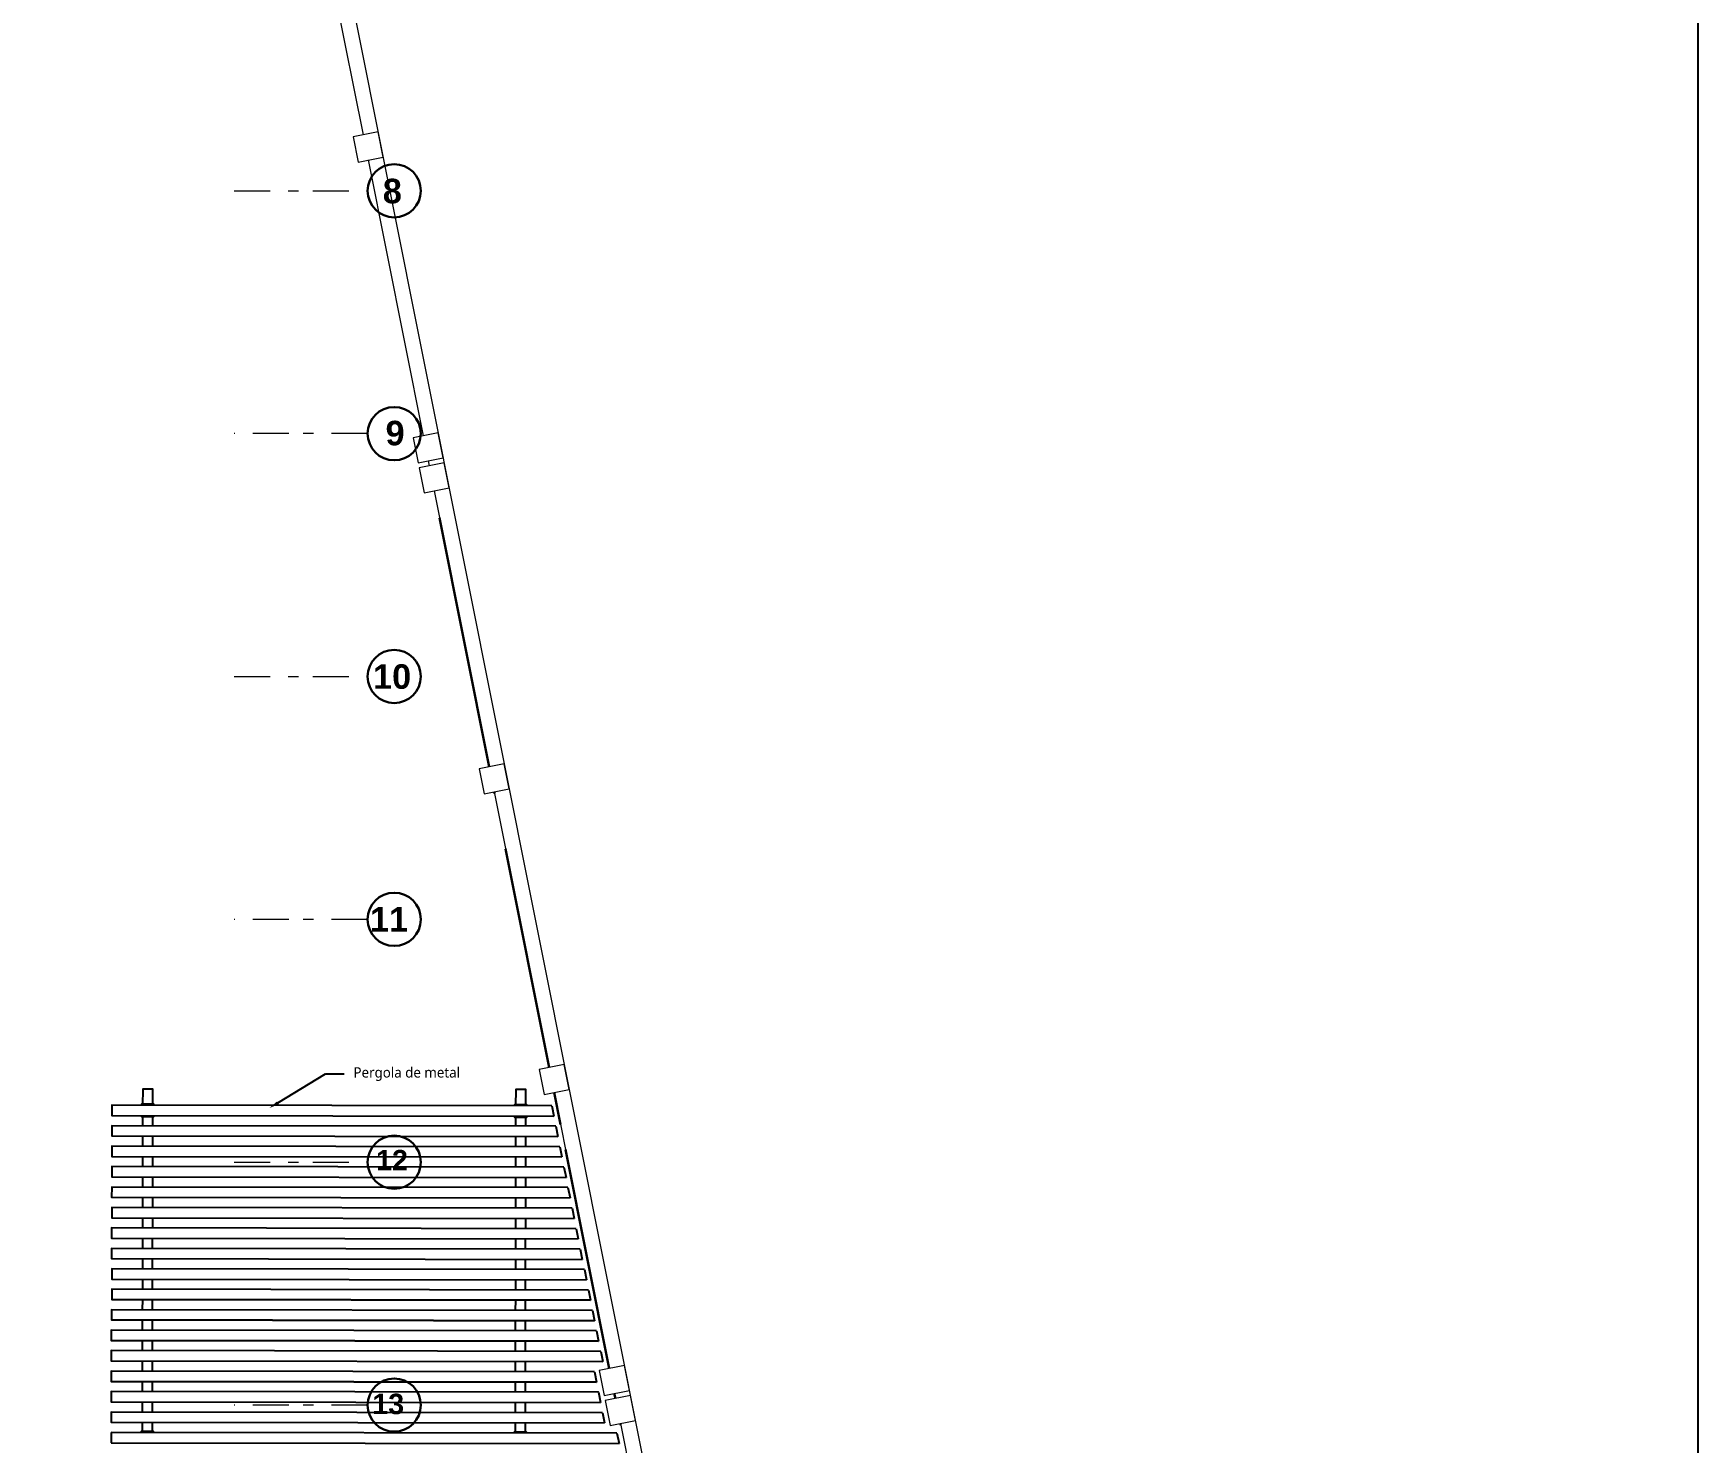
# Model space of a CAD drawing. Header units: metres. Extents: x 28 to 239, y -1 to 113.
# Drawn here: x 131.44 to 147.71, y 66.39 to 80.18 of the extents above; entities that cross this region are included whole.
import ezdxf
from ezdxf import colors
from ezdxf.entities.mleader import LeaderData, LeaderLine
from ezdxf.math import Vec2, Vec3

# ---------------------------------------------------------------- set-up
doc = ezdxf.new("R2010")
doc.units = ezdxf.units.M
doc.set_wipeout_variables(frame=1)
doc.linetypes.add('Dot & Dashed', pattern=[0.670278, 0.352778, -0.176389, 0, -0.141111])
for name, color, linetype, lineweight in [('Cotas varias El', 253, 'Continuous', 13), ('GRAFO 0 BLANCO', 7, 'Continuous', 0), ('GRAFO 3', 22, 'Continuous', 30), ('GRAFO 4', 7, 'Continuous', 30), ('letras sr', 7, 'Continuous', 5)]:
    doc.layers.add(name, color=color, linetype=linetype, lineweight=lineweight)
doc.styles.add('Generales', font='trebuc.ttf', dxfattribs={"height": 0.1})
doc.styles.add('GENERATED_STYLE_1', font='arialbd.ttf')

msp = doc.modelspace()

# ---------------------------------------------------------------- linework, layer by layer
at = {"color": 251, "true_color": 0x636466}
for p, q in [((132.208, 69.694), (132.208, 69.594)), ((136.887, 67.787, -0.1), (132.204, 67.794, -0.1)), ((136.907, 67.687, -0.1), (132.204, 67.694, -0.1)), ((136.927, 67.587, -0.1), (132.204, 67.594, -0.1)), ((136.947, 67.487, -0.2), (132.202, 67.494, -0.2)), ((136.967, 67.387, -0.2), (132.202, 67.394, -0.2)), ((132.2, 66.494, -0.2), (132.2, 66.394, -0.2)), ((132.2, 66.394, -0.2), (137.166, 66.387, -0.2))]:
    msp.add_line(p, q, dxfattribs=at)
at = {"color": 251, "linetype": 'Continuous', "true_color": 0x636466}
for p, q in [((136.508, 69.688), (136.528, 69.588)), ((136.548, 69.488), (136.568, 69.388)), ((136.588, 69.288), (136.608, 69.188)), ((136.628, 69.088), (136.648, 68.988)), ((136.667, 68.888), (136.687, 68.787)), ((136.707, 68.687), (136.727, 68.587)), ((136.747, 68.487), (136.767, 68.387)), ((136.787, 68.287), (136.807, 68.187)), ((136.827, 68.087), (136.847, 67.987)), ((136.867, 67.887), (136.887, 67.787)), ((136.907, 67.687), (136.927, 67.587)), ((136.947, 67.487), (136.967, 67.387))]:
    msp.add_line(p, q, dxfattribs=at)
at = {"color": 7}
msp.add_lwpolyline([(27.712, 112.912), (147.712, 112.912), (147.712, 22.912), (27.712, 22.912), (27.712, 112.912)], dxfattribs=at)
at = {"color": 251, "true_color": 0x636466}
for points, elevation in [([(132.608, 69.693), (132.609, 69.852), (132.509, 69.852), (132.508, 69.694)], -0.162), ([(136.255, 69.688), (136.256, 69.847), (136.156, 69.847), (136.155, 69.688)], -0.162), ([(136.548, 69.488), (132.208, 69.494), (132.208, 69.394), (136.568, 69.388)], -0.1), ([(132.508, 69.594), (132.508, 69.494)], -0.162), ([(132.608, 69.493), (132.608, 69.593)], -0.162), ([(136.155, 69.588), (136.155, 69.488)], -0.162), ([(136.255, 69.488), (136.255, 69.588)], -0.162), ([(132.508, 69.394), (132.508, 69.294)], -0.162), ([(132.608, 69.293), (132.608, 69.393)], -0.162), ([(136.155, 69.388), (136.155, 69.288)], -0.162), ([(136.255, 69.288), (136.255, 69.388)], -0.162), ([(136.588, 69.288), (132.206, 69.294), (132.206, 69.194), (136.608, 69.188)], -0.1), ([(132.508, 69.194), (132.507, 69.094)], -0.162), ([(132.607, 69.093), (132.608, 69.193)], -0.162), ([(136.155, 69.188), (136.154, 69.088)], -0.162), ([(136.254, 69.088), (136.255, 69.188)], -0.162), ([(136.628, 69.088), (132.207, 69.094), (132.207, 68.994), (136.648, 68.988)], -0.1), ([(136.667, 68.888), (132.206, 68.894), (132.205, 68.794), (136.687, 68.787)], -0.1), ([(132.507, 68.994), (132.507, 68.894)], -0.162), ([(132.607, 68.893), (132.607, 68.993)], -0.162), ([(136.154, 68.988), (136.154, 68.888)], -0.162), ([(136.254, 68.888), (136.254, 68.988)], -0.162), ([(136.707, 68.687), (132.207, 68.694), (132.207, 68.594), (136.727, 68.587)], -0.1), ([(132.507, 68.794), (132.507, 68.694)], -0.162), ([(132.607, 68.693), (132.607, 68.793)], -0.162), ([(136.154, 68.788), (136.154, 68.688)], -0.162), ([(136.254, 68.688), (136.254, 68.788)], -0.162), ([(132.507, 68.594), (132.507, 68.494)], -0.162), ([(132.607, 68.493), (132.607, 68.593)], -0.162), ([(136.154, 68.588), (136.154, 68.488)], -0.162), ([(136.254, 68.488), (136.254, 68.588)], -0.162), ([(136.747, 68.487), (132.205, 68.494), (132.205, 68.394), (136.767, 68.387)], -0.1), ([(132.506, 68.394), (132.506, 68.294)], -0.162), ([(132.606, 68.293), (132.606, 68.393)], -0.162), ([(136.153, 68.388), (136.153, 68.288)], -0.162), ([(136.253, 68.288), (136.253, 68.388)], -0.162), ([(136.787, 68.287), (132.205, 68.294), (132.204, 68.194), (136.807, 68.187)], -0.1), ([(132.506, 68.194), (132.506, 68.094)], -0.162), ([(132.606, 68.093), (132.606, 68.193)], -0.162), ([(136.153, 68.188), (136.153, 68.088)], -0.162), ([(136.253, 68.088), (136.253, 68.188)], -0.162), ([(136.827, 68.087), (132.206, 68.094), (132.206, 67.994), (136.847, 67.987)], -0.1), ([(136.867, 67.887), (132.206, 67.894), (132.206, 67.794), (136.887, 67.787)], -0.1), ([(132.506, 67.994), (132.506, 67.894)], -0.162), ([(132.606, 67.893), (132.606, 67.993)], -0.162), ([(136.153, 67.988), (136.153, 67.888)], -0.162), ([(136.253, 67.888), (136.253, 67.988)], -0.162), ([(132.506, 67.794), (132.505, 67.694)], -0.162), ([(132.605, 67.693), (132.606, 67.793)], -0.162), ([(136.153, 67.788), (136.152, 67.688)], -0.162), ([(136.252, 67.688), (136.253, 67.788)], -0.162), ([(136.907, 67.687), (132.204, 67.694), (132.204, 67.594), (136.927, 67.587)], -0.1), ([(132.505, 67.594), (132.505, 67.494)], -0.162), ([(132.605, 67.493), (132.605, 67.593)], -0.162), ([(136.152, 67.588), (136.152, 67.488)], -0.162), ([(136.252, 67.488), (136.252, 67.588)], -0.162), ([(136.947, 67.487), (132.202, 67.494), (132.202, 67.394), (136.967, 67.387)], -0.2), ([(132.505, 67.394), (132.505, 67.294)], -0.162), ([(132.605, 67.293), (132.605, 67.393)], -0.162), ([(136.152, 67.388), (136.152, 67.288)], -0.162), ([(136.252, 67.288), (136.252, 67.388)], -0.162), ([(132.505, 67.194), (132.505, 67.094)], -0.162), ([(132.605, 67.093), (132.605, 67.193)], -0.162), ([(136.152, 67.188), (136.152, 67.088)], -0.162), ([(136.252, 67.088), (136.252, 67.188)], -0.162), ([(132.504, 66.994), (132.504, 66.894)], -0.162), ([(132.604, 66.893), (132.604, 66.993)], -0.162), ([(136.151, 66.988), (136.151, 66.888)], -0.162), ([(136.251, 66.888), (136.251, 66.988)], -0.162), ([(132.504, 66.794), (132.504, 66.694)], -0.162), ([(132.604, 66.693), (132.604, 66.793)], -0.162), ([(136.151, 66.788), (136.151, 66.688)], -0.162), ([(136.251, 66.688), (136.251, 66.788)], -0.162), ([(132.504, 66.594), (132.504, 66.494)], -0.162), ([(132.604, 66.493), (132.604, 66.593)], -0.162), ([(136.151, 66.588), (136.151, 66.488)], -0.162), ([(136.251, 66.488), (136.251, 66.588)], -0.162), ([(132.615, 66.493), (132.615, 66.503), (132.495, 66.504), (132.495, 66.494)], -0.2), ([(136.262, 66.488), (136.262, 66.498), (136.142, 66.498), (136.142, 66.488)], -0.2)]:
    msp.add_lwpolyline(points, dxfattribs=dict(at, elevation=elevation))
for points in [[(136.508, 69.688), (132.208, 69.694), (132.208, 69.594), (136.528, 69.588)], [(132.618, 69.693), (132.618, 69.703), (132.498, 69.704), (132.498, 69.694)], [(136.265, 69.688), (136.265, 69.698), (136.145, 69.698), (136.145, 69.688)], [(132.498, 69.594), (132.498, 69.584), (132.618, 69.583), (132.618, 69.593)], [(136.145, 69.588), (136.145, 69.578), (136.265, 69.578), (136.265, 69.588)]]:
    msp.add_lwpolyline(points, dxfattribs=at)
msp.add_lwpolyline([(136.579, 69.588), (136.579, 69.588)])
at = {"layer": 'Cotas varias El', "linetype": 'Dot & Dashed'}
for p, q in [((133.403, 78.637), (134.708, 78.637)), ((134.708, 76.262), (133.403, 76.262)), ((133.403, 73.887), (134.708, 73.887)), ((134.708, 71.512), (133.403, 71.512)), ((133.403, 69.137), (134.708, 69.137)), ((134.708, 66.762), (133.403, 66.762))]:
    msp.add_line(p, q, dxfattribs=at)
at = {"layer": 'GRAFO 3', "linetype": 'Continuous', "flags": 128}
for points in [[(135.411, 75.439), (135.897, 73.005)], [(135.946, 72.76), (135.949, 72.742)], [(136.057, 72.203), (136.484, 70.063)], [(136.533, 69.818), (136.595, 69.506)], [(136.644, 69.261), (137.071, 67.121)], [(137.12, 66.876), (137.13, 66.827)], [(137.179, 66.581), (137.182, 66.564)]]:
    msp.add_lwpolyline(points, dxfattribs=at)
at = {"layer": 'GRAFO 4', "linetype": 'Continuous'}
for centre in [(134.968, 73.887), (134.968, 71.512), (134.968, 69.137), (134.968, 66.762)]:
    msp.add_circle(centre, 0.26, dxfattribs=at)

# ---------------------------------------------------------------- texts
at = {"attachment_point": 9, "rotation": 0, "style": 'GENERATED_STYLE_1'}
for s, insert, char_height, width in [('8', (135.043, 78.511), 0.24, 1.011031258713047e-14), ('9', (135.07, 76.144), 0.24, 1.011031258713047e-14), ('10', (135.134, 73.763), 0.24, 1.011031258713047e-14), ('11', (135.104, 71.392), 0.24, 1.011031258713047e-14), ('13', (135.065, 66.67), 0.2, 8.425260489275389e-15)]:
    msp.add_mtext(s, dxfattribs=dict(at, insert=insert, char_height=char_height, width=width))
at = {"insert": (135.102, 69.057), "char_height": 0.2, "attachment_point": 9, "rotation": 0, "style": 'GENERATED_STYLE_1'}
msp.add_mtext('12', dxfattribs=at)

# ---------------------------------------------------------------- leaders
at = {"layer": 'letras sr'}
ml = msp.add_multileader_mtext('Standard', dxfattribs=at)
ml.set_content('Pergola de metal', color=256, style='Generales')
ml.set_leader_properties()
ml.build(insert=Vec2(0, 0))
ml.multileader.update_dxf_attribs({"text_right_attachment_type": 6, "dogleg_length": 0.36, "arrow_head_size": 0.1})
ctx = ml.context
ctx.base_point, ctx.char_height, ctx.arrow_head_size, ctx.landing_gap_size, ctx.plane_origin = Vec3(134.48, 70.001), 0.1, 0.1, 0.09, Vec3(133.438, 72.238)
ctx.right_attachment = 6
notes = []
notes.append((ctx, [(0, (1, 1, 0), (134.297, 70.001), (1, 0), 0.183, [(0, [(133.746, 69.666)], 0, [])])]))
ctx.mtext.insert, ctx.mtext.width, ctx.mtext.flow_direction = Vec3(134.57, 70.065), 1.46918, 5
ml = msp.add_multileader_mtext('Standard', dxfattribs=at)
ml.set_content('Pergola de metal', color=256, style='Generales')
ml.set_leader_properties()
ml.build(insert=Vec2(0, 0))
ml.multileader.update_dxf_attribs({"text_right_attachment_type": 6, "dogleg_length": 0.36, "arrow_head_size": 0.1})
ctx = ml.context
ctx.base_point, ctx.char_height, ctx.arrow_head_size, ctx.landing_gap_size, ctx.plane_origin = Vec3(134.48, 70.001), 0.1, 0.1, 0.09, Vec3(133.438, 72.238)
ctx.right_attachment = 6
notes.append((ctx, [(0, (1, 1, 0), (134.297, 70.001), (1, 0), 0.183, [(0, [(133.746, 69.666)], 0, [])])]))
ctx.mtext.insert, ctx.mtext.width, ctx.mtext.flow_direction = Vec3(134.57, 70.065), 1.46918, 5
for ctx, leaders in notes:
    for number, flags, end, landing, length, lines in leaders:
        leader = LeaderData()
        leader.index, (leader.has_last_leader_line, leader.has_dogleg_vector, leader.attachment_direction) = number, flags
        leader.last_leader_point, leader.dogleg_vector, leader.dogleg_length = Vec3(end), Vec3(landing), length
        for number, points, colour, breaks in lines:
            line = LeaderLine()
            line.index, line.vertices, line.color, line.breaks = number, Vec3.list(points), colors.encode_raw_color(colour), breaks
            leader.lines.append(line)
        ctx.leaders.append(leader)

# ---------------------------------------------------------------- next in the draw order: wipeouts: each hides what was drawn before it
at = {"linetype": 'Continuous'}
for points in [[(134.812, 79.212), (134.566, 79.164), (134.615, 78.918), (134.86, 78.967)], [(135.398, 76.27), (135.153, 76.222), (135.202, 75.976), (135.447, 76.025)], [(136.044, 73.034), (135.799, 72.985), (135.848, 72.74), (136.093, 72.789)], [(136.631, 70.092), (136.386, 70.043), (136.435, 69.798), (136.68, 69.847)], [(137.218, 67.15), (136.973, 67.101), (137.022, 66.856), (137.267, 66.905)]]:
    msp.add_wipeout(points, dxfattribs=at).dxf.layer = 'GRAFO 0 BLANCO'

# ---------------------------------------------------------------- next in the draw order: linework, layer by layer
at = {"color": 251, "linetype": 'Continuous', "true_color": 0x636466}
msp.add_line((136.987, 67.287), (137.007, 67.187), dxfattribs=at)
at = {"color": 251, "true_color": 0x636466}
for p, q in [((136.925, 67.087, -0.2), (132.201, 67.094, -0.2)), ((136.945, 66.987, -0.2), (132.201, 66.994, -0.2))]:
    msp.add_line(p, q, dxfattribs=at)
at = {"color": 251, "true_color": 0x636466, "elevation": -0.2}
for points in [[(136.987, 67.287), (132.202, 67.294), (132.201, 67.194), (137.007, 67.187)], [(136.925, 67.087), (132.201, 67.094), (132.201, 66.994), (136.945, 66.987)]]:
    msp.add_lwpolyline(points, dxfattribs=at)
at = {"color": 251, "linetype": 'Continuous', "true_color": 0x636466}
msp.add_lwpolyline([(136.925, 67.087), (136.945, 66.987)], dxfattribs=at)
at = {"layer": 'GRAFO 0 BLANCO', "linetype": 'Continuous'}
for p, q in [((134.126, 81.88), (134.664, 79.183)), ((134.713, 78.938), (135.251, 76.241)), ((135.946, 72.76), (136.484, 70.063)), ((136.533, 69.818), (137.071, 67.121))]:
    msp.add_line(p, q, dxfattribs=at)
at = {"layer": 'GRAFO 0 BLANCO', "color": 7, "linetype": 'Continuous'}
for points in [[(134.812, 79.212), (134.566, 79.164), (134.615, 78.918), (134.86, 78.967)], [(135.398, 76.27), (135.153, 76.222), (135.202, 75.976), (135.447, 76.025)], [(136.044, 73.034), (135.799, 72.985), (135.848, 72.74), (136.093, 72.789)], [(136.631, 70.092), (136.386, 70.043), (136.435, 69.798), (136.68, 69.847)], [(137.218, 67.15), (136.973, 67.101), (137.022, 66.856), (137.267, 66.905)]]:
    msp.add_lwpolyline(points, close=True, dxfattribs=at)
at = {"layer": 'GRAFO 4', "linetype": 'Continuous'}
msp.add_circle((134.968, 78.637), 0.26, dxfattribs=at)

# ---------------------------------------------------------------- next in the draw order: wipeouts: each hides what was drawn before it
at = {"linetype": 'Continuous'}
for points in [[(135.457, 75.976), (135.212, 75.927), (135.261, 75.682), (135.506, 75.731)], [(137.277, 66.856), (137.032, 66.807), (137.08, 66.562), (137.326, 66.611)]]:
    msp.add_wipeout(points, dxfattribs=at).dxf.layer = 'GRAFO 0 BLANCO'

# ---------------------------------------------------------------- next in the draw order: linework, layer by layer
at = {"color": 251, "true_color": 0x636466}
msp.add_line((137.146, 66.487, -0.2), (132.2, 66.494, -0.2), dxfattribs=at)
at = {"color": 251, "linetype": 'Continuous', "true_color": 0x636466}
msp.add_line((137.146, 66.487), (137.166, 66.387), dxfattribs=at)
at = {"color": 251, "true_color": 0x636466, "elevation": -0.2}
for points in [[(136.965, 66.887), (132.201, 66.894), (132.201, 66.794), (136.985, 66.787)], [(137.005, 66.687), (132.201, 66.694), (132.201, 66.594), (137.024, 66.587)]]:
    msp.add_lwpolyline(points, dxfattribs=at)
at = {"color": 251, "linetype": 'Continuous', "true_color": 0x636466}
for points in [[(136.965, 66.887), (136.965, 66.887), (136.985, 66.787)], [(137.005, 66.687), (137.024, 66.587)]]:
    msp.add_lwpolyline(points, dxfattribs=at)
at = {"layer": 'GRAFO 0 BLANCO', "linetype": 'Continuous'}
for p, q in [((131.172, 97.453), (141.604, 45.165)), ((131.172, 97.453), (141.604, 45.165)), ((135.3, 75.996), (135.31, 75.947)), ((135.359, 75.702), (135.897, 73.005)), ((137.12, 66.876), (137.13, 66.827)), ((137.179, 66.581), (137.717, 63.885))]:
    msp.add_line(p, q, dxfattribs=at)
at = {"layer": 'GRAFO 0 BLANCO', "color": 7, "linetype": 'Continuous'}
for points in [[(135.457, 75.976), (135.212, 75.927), (135.261, 75.682), (135.506, 75.731)], [(137.277, 66.856), (137.032, 66.807), (137.08, 66.562), (137.326, 66.611)]]:
    msp.add_lwpolyline(points, close=True, dxfattribs=at)
at = {"layer": 'GRAFO 4', "linetype": 'Continuous'}
msp.add_circle((134.968, 76.262), 0.26, dxfattribs=at)

doc.saveas('drawing.dxf')
